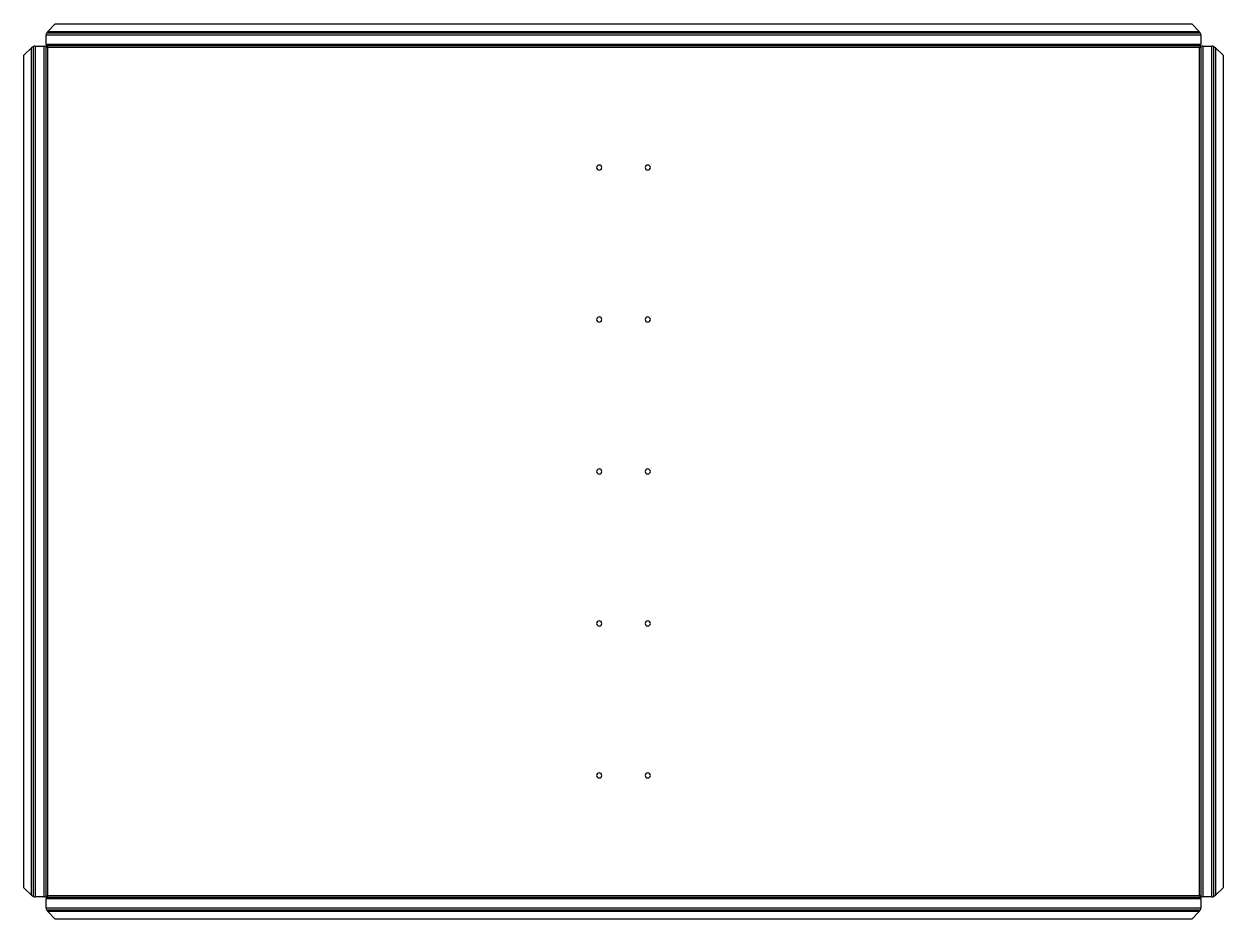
# Model space of a CAD drawing. Header units: millimetres. Extents: x -21 to 768, y 0 to 589.
import ezdxf

# ---------------------------------------------------------------- set-up
doc = ezdxf.new("R2010")
doc.units = ezdxf.units.MM

msp = doc.modelspace()

# ---------------------------------------------------------------- linework, layer by layer
at = {"layer": 'BEND'}
for p, q in [((753.57, 582.92), (-5.71, 582.92)), ((-14.46, 574.16), (-14.46, 14.89)), ((-6.2, 574.16), (-6.2, 14.89)), ((753.57, 574.65), (-5.71, 574.65)), ((754.06, 14.89), (754.06, 574.16)), ((762.32, 14.89), (762.32, 574.16)), ((-5.71, 14.39), (753.57, 14.39)), ((-5.71, 6.13), (753.57, 6.13))]:
    msp.add_line(p, q, dxfattribs=at)
at = {"layer": 'BEND_EXTENT'}
for p, q in [((-5, 584.05), (752.86, 584.05)), ((753.86, 581.79), (-6, 581.79)), ((-15.59, 15.59), (-15.59, 573.45)), ((-13.33, 574.45), (-13.33, 14.59)), ((-7.33, 14.59), (-7.33, 574.45)), ((-6, 575.79), (753.86, 575.79)), ((-5.07, 573.45), (-5.07, 15.59)), ((752.86, 573.52), (-5, 573.52)), ((752.93, 15.59), (752.93, 573.45)), ((755.19, 574.45), (755.19, 14.59)), ((761.19, 14.59), (761.19, 574.45)), ((763.45, 573.45), (763.45, 15.59)), ((753.86, 13.26), (-6, 13.26)), ((-5, 15.52), (752.86, 15.52)), ((-6, 7.26), (753.86, 7.26)), ((752.86, 5), (-5, 5))]:
    msp.add_line(p, q, dxfattribs=at)
at = {"layer": 'INTERIOR_PROFILES', "extrusion": (0, 0, -1)}
for centre in [(-357.93, 494.52), (-389.93, 494.52), (-357.93, 394.52), (-389.93, 394.52), (-357.93, 294.52), (-389.93, 294.52), (-357.93, 194.52), (-389.93, 194.52), (-357.93, 94.52), (-389.93, 94.52)]:
    msp.add_circle(centre, 1.7, dxfattribs=at)
at = {"layer": 'OUTER_PROFILES'}
for p, q in [((-5, 584.05), (0, 589.05)), ((0, 589.05), (747.86, 589.05)), ((747.86, 589.05), (752.86, 584.05)), ((-6, 575.79), (-6, 581.79)), ((753.86, 581.79), (753.86, 575.79)), ((-20.59, 568.45), (-15.59, 573.45)), ((-20.59, 20.59), (-20.59, 568.45)), ((-13.33, 574.45), (-7.33, 574.45)), ((-5.07, 573.45), (-5, 573.52)), ((752.86, 573.52), (752.93, 573.45)), ((755.19, 574.45), (761.19, 574.45)), ((763.45, 573.45), (768.45, 568.45)), ((768.45, 568.45), (768.45, 20.59)), ((-15.59, 15.59), (-20.59, 20.59)), ((768.45, 20.59), (763.45, 15.59)), ((-7.33, 14.59), (-13.33, 14.59)), ((-6, 7.26), (-6, 13.26)), ((-5, 15.52), (-5.07, 15.59)), ((752.93, 15.59), (752.86, 15.52)), ((753.86, 13.26), (753.86, 7.26)), ((761.19, 14.59), (755.19, 14.59)), ((0, 0), (-5, 5)), ((747.86, 0), (0, 0)), ((752.86, 5), (747.86, 0))]:
    msp.add_line(p, q, dxfattribs=at)
for points, knots in [([(-5, 584.05), (-5.49, 583.34), (-5.95, 582.63), (-6, 581.93), (-6, 581.88), (-6, 581.83), (-6, 581.79)], [1.570796, 1.570796, 1.570796, 1.570796, 3.043762, 3.043762, 3.043762, 3.141593, 3.141593, 3.141593, 3.141593]), ([(753.86, 581.79), (753.86, 581.83), (753.86, 581.88), (753.85, 581.93), (753.81, 582.63), (753.35, 583.34), (752.86, 584.05)], [-3.141593, -3.141593, -3.141593, -3.141593, -3.043762, -3.043762, -3.043762, -1.570796, -1.570796, -1.570796, -1.570796]), ([(-13.33, 574.45), (-13.38, 574.45), (-13.43, 574.45), (-13.47, 574.45), (-14.18, 574.4), (-14.89, 573.94), (-15.59, 573.45)], [-3.141593, -3.141593, -3.141593, -3.141593, -3.043762, -3.043762, -3.043762, -1.570796, -1.570796, -1.570796, -1.570796]), ([(-5.07, 573.45), (-5.12, 573.49), (-5.16, 573.52), (-5.21, 573.55), (-5.92, 574.04), (-6.63, 574.45), (-7.33, 574.45)], [1.570796, 1.570796, 1.570796, 1.570796, 1.668627, 1.668627, 1.668627, 3.141593, 3.141593, 3.141593, 3.141593]), ([(-6, 575.79), (-6, 575.08), (-5.59, 574.37), (-5.1, 573.66), (-5.07, 573.62), (-5.03, 573.57), (-5, 573.52)], [-3.141593, -3.141593, -3.141593, -3.141593, -1.668627, -1.668627, -1.668627, -1.570796, -1.570796, -1.570796, -1.570796]), ([(752.86, 573.52), (752.89, 573.57), (752.92, 573.62), (752.96, 573.66), (753.44, 574.37), (753.86, 575.08), (753.86, 575.79)], [1.570796, 1.570796, 1.570796, 1.570796, 1.668627, 1.668627, 1.668627, 3.141593, 3.141593, 3.141593, 3.141593]), ([(755.19, 574.45), (754.48, 574.45), (753.78, 574.04), (753.07, 573.55), (753.02, 573.52), (752.98, 573.49), (752.93, 573.45)], [-3.141593, -3.141593, -3.141593, -3.141593, -1.668627, -1.668627, -1.668627, -1.570796, -1.570796, -1.570796, -1.570796]), ([(763.45, 573.45), (762.75, 573.94), (762.04, 574.4), (761.33, 574.45), (761.29, 574.45), (761.24, 574.45), (761.19, 574.45)], [1.570796, 1.570796, 1.570796, 1.570796, 3.043762, 3.043762, 3.043762, 3.141593, 3.141593, 3.141593, 3.141593]), ([(-15.59, 15.59), (-14.89, 15.1), (-14.18, 14.65), (-13.47, 14.6), (-13.43, 14.6), (-13.38, 14.59), (-13.33, 14.59)], [1.570796, 1.570796, 1.570796, 1.570796, 3.043762, 3.043762, 3.043762, 3.141593, 3.141593, 3.141593, 3.141593]), ([(-7.33, 14.59), (-6.63, 14.59), (-5.92, 15.01), (-5.21, 15.5), (-5.16, 15.53), (-5.12, 15.56), (-5.07, 15.59)], [-3.141593, -3.141593, -3.141593, -3.141593, -1.668627, -1.668627, -1.668627, -1.570796, -1.570796, -1.570796, -1.570796]), ([(-5, 15.52), (-5.03, 15.48), (-5.07, 15.43), (-5.1, 15.38), (-5.59, 14.68), (-6, 13.97), (-6, 13.26)], [1.570796, 1.570796, 1.570796, 1.570796, 1.668627, 1.668627, 1.668627, 3.141593, 3.141593, 3.141593, 3.141593]), ([(753.86, 13.26), (753.86, 13.97), (753.44, 14.68), (752.96, 15.38), (752.92, 15.43), (752.89, 15.48), (752.86, 15.52)], [-3.141593, -3.141593, -3.141593, -3.141593, -1.668627, -1.668627, -1.668627, -1.570796, -1.570796, -1.570796, -1.570796]), ([(752.93, 15.59), (752.98, 15.56), (753.02, 15.53), (753.07, 15.5), (753.78, 15.01), (754.48, 14.59), (755.19, 14.59)], [1.570796, 1.570796, 1.570796, 1.570796, 1.668627, 1.668627, 1.668627, 3.141593, 3.141593, 3.141593, 3.141593]), ([(761.19, 14.59), (761.24, 14.59), (761.29, 14.6), (761.33, 14.6), (762.04, 14.65), (762.75, 15.1), (763.45, 15.59)], [-3.141593, -3.141593, -3.141593, -3.141593, -3.043762, -3.043762, -3.043762, -1.570796, -1.570796, -1.570796, -1.570796]), ([(-6, 7.26), (-6, 7.21), (-6, 7.17), (-6, 7.12), (-5.95, 6.41), (-5.49, 5.71), (-5, 5)], [-3.141593, -3.141593, -3.141593, -3.141593, -3.043762, -3.043762, -3.043762, -1.570796, -1.570796, -1.570796, -1.570796]), ([(752.86, 5), (753.35, 5.71), (753.81, 6.41), (753.85, 7.12), (753.86, 7.17), (753.86, 7.21), (753.86, 7.26)], [1.570796, 1.570796, 1.570796, 1.570796, 3.043762, 3.043762, 3.043762, 3.141593, 3.141593, 3.141593, 3.141593])]:
    msp.add_open_spline(points, degree=3, knots=knots, dxfattribs=at)

doc.saveas('drawing.dxf')
